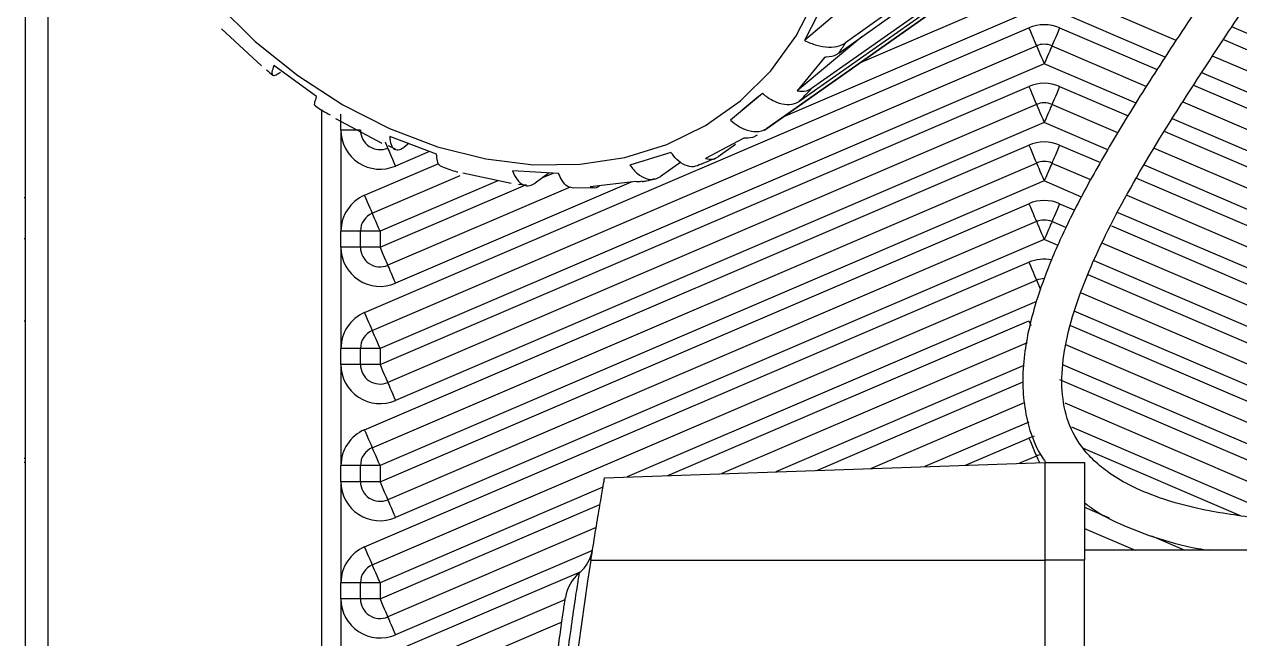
# Model space of a CAD drawing. Extents: x 75 to 2075, y 25 to 1460.
# Drawn here: x 1027.5 to 1116.3, y 955.8 to 1000.8 of the extents above; entities that cross this region are included whole.
import ezdxf

# ---------------------------------------------------------------- set-up
doc = ezdxf.new("R2010")
doc.units = 0
doc.header["$LTSCALE"] = 5
doc.linetypes.add('SLD-KATı', pattern=[0])
doc.layers.get('0').update_dxf_attribs({"linetype": 'CONTINUOUS'})

msp = doc.modelspace()

# ---------------------------------------------------------------- linework, layer by layer
at = {"color": 7, "linetype": 'SLD-KATı'}
for p, q in [((1029.189, 1153.707), (1029.189, 782.725)), ((1027.546, 849.801), (1027.546, 1031.082)), ((1110.883, 1016.084), (1087.512, 999.399)), ((1087.038, 998.649), (1110.413, 1015.331)), ((1107.94, 1012.171), (1085.031, 996.061)), ((1084.106, 995.103), (1107.126, 1011.345)), ((1081.589, 993.014), (1104.514, 1009.188)), ((1104.793, 1009.388), (1081.773, 993.146)), ((1101.483, 1003.466), (1088.542, 997.92)), ((1111.691, 999.574), (1102.609, 1003.466)), ((1085.947, 1002.374), (1084.511, 999.578)), ((1087.329, 1001.937), (1084.511, 999.578)), ((1044.814, 997.722), (1041.875, 1000.414)), ((1052.349, 979.677), (1100.92, 1000.493)), ((1052.912, 978.364), (1101.483, 999.18)), ((1088.709, 999.841), (1083.978, 995.881)), ((1102.609, 999.18), (1109.529, 996.214)), ((1085.984, 998.339), (1083.978, 995.881)), ((1150.055, 983.132), (1114.358, 998.43)), ((1048.839, 995.465), (1045.709, 997.734)), ((1102.046, 997.867), (1053.475, 977.051)), ((1053.475, 975.873), (1100.92, 996.207)), ((1081.436, 995.694), (1079.101, 993.739)), ((1049.189, 994.513), (1049.189, 778.766)), ((1101.483, 994.894), (1054.037, 974.56)), ((1107.429, 992.829), (1102.609, 994.894)), ((1112.175, 995.08), (1150.357, 978.717)), ((1053.639, 992.032), (1050.237, 993.844)), ((1050.617, 993.016), (1050.617, 994.194)), ((1050.617, 993.016), (1050.617, 985.622)), ((1052.046, 993.016), (1050.617, 993.016)), ((1102.046, 993.581), (1054.6, 973.247)), ((1052.349, 971.105), (1100.92, 991.922)), ((1054.06, 991.887), (1054.586, 991.643)), ((1057.608, 991.261), (1054.188, 992.555)), ((1055.582, 992.028), (1055.247, 991.776)), ((1080.072, 992.429), (1077.268, 990.934)), ((1079.462, 991.963), (1078.198, 991.064)), ((1074.744, 991.383), (1071.743, 990.455)), ((1140.357, 978.717), (1110.114, 991.678)), ((1052.912, 969.792), (1101.483, 990.609)), ((1075.463, 990.683), (1073.951, 989.61)), ((1102.609, 990.609), (1105.441, 989.395)), ((1052.912, 986.935), (1059.344, 989.692)), ((1102.046, 989.296), (1053.475, 968.479)), ((1063.067, 989.113), (1059.529, 989.862)), ((1066.535, 989.855), (1063.159, 990.047)), ((1065.852, 989.894), (1064.81, 989.138)), ((1072.175, 989.249), (1068.844, 988.86)), ((1067.368, 988.845), (1054.037, 983.132)), ((1063.608, 989.067), (1064.179, 989.004)), ((1067.642, 988.807), (1069.156, 988.826)), ((1027.464, 988.079), (1027.546, 988.079)), ((1053.475, 967.302), (1100.92, 987.636)), ((1108.095, 988.257), (1134.269, 977.04)), ((1101.483, 986.323), (1054.037, 965.989)), ((1103.636, 985.883), (1102.609, 986.323)), ((1027.464, 985.083), (1027.546, 985.083)), ((1050.617, 984.445), (1050.617, 985.622)), ((1052.046, 985.622), (1050.617, 985.622)), ((1052.046, 984.445), (1052.046, 985.622)), ((1053.475, 985.622), (1052.046, 985.622)), ((1053.475, 985.622), (1053.475, 984.445)), ((1102.046, 985.01), (1054.6, 964.676)), ((1050.617, 984.445), (1050.617, 977.051)), ((1052.046, 984.445), (1050.617, 984.445)), ((1053.475, 984.445), (1052.046, 984.445)), ((1134.269, 972.754), (1106.336, 984.726)), ((1052.349, 962.534), (1100.92, 983.35)), ((1052.912, 961.221), (1101.483, 982.037)), ((1104.738, 981.125), (1134.269, 968.469)), ((1027.546, 979.053), (1027.464, 979.053)), ((1052.046, 977.051), (1050.617, 977.051)), ((1050.617, 975.873), (1050.617, 977.051)), ((1052.046, 975.873), (1052.046, 977.051)), ((1053.475, 977.051), (1052.046, 977.051)), ((1053.475, 977.051), (1053.475, 975.873)), ((1100.804, 977.46), (1078.475, 967.891)), ((1134.269, 964.183), (1103.635, 977.312)), ((1052.046, 975.873), (1050.617, 975.873)), ((1050.617, 975.873), (1050.617, 968.479)), ((1053.475, 975.873), (1052.046, 975.873)), ((1089.362, 968.271), (1100.613, 973.093)), ((1103.544, 973.065), (1125.069, 963.84)), ((1027.464, 969.015), (1027.546, 969.015)), ((1101.483, 969.18), (1100.249, 968.651)), ((1027.464, 968.733), (1027.546, 968.733)), ((1052.046, 968.479), (1050.617, 968.479)), ((1050.617, 967.302), (1050.617, 968.479)), ((1052.046, 967.302), (1052.046, 968.479)), ((1053.475, 968.479), (1052.046, 968.479)), ((1053.475, 968.479), (1053.475, 967.302)), ((1069.902, 967.591), (1102.126, 968.717)), ((1102.126, 968.717), (1104.983, 968.717)), ((1102.126, 961.574), (1102.126, 968.717)), ((1104.983, 968.717), (1104.983, 961.574)), ((1052.046, 967.302), (1050.617, 967.302)), ((1050.617, 967.302), (1050.617, 959.908)), ((1053.475, 967.302), (1052.046, 967.302)), ((1069.28, 963.95), (1054.037, 957.418)), ((1104.983, 963.877), (1108.69, 962.288)), ((1119.983, 962.288), (1104.983, 962.288)), ((1068.896, 961.574), (1102.126, 961.574)), ((1104.983, 961.574), (1102.126, 961.574)), ((1102.126, 861.574), (1102.126, 961.574)), ((1104.983, 861.574), (1104.983, 961.574)), ((1052.046, 959.908), (1050.617, 959.908)), ((1050.617, 958.731), (1050.617, 959.908)), ((1052.046, 958.731), (1052.046, 959.908)), ((1053.475, 959.908), (1052.046, 959.908)), ((1053.475, 959.908), (1053.475, 958.731)), ((1050.617, 958.731), (1050.617, 951.336)), ((1052.046, 958.731), (1050.617, 958.731)), ((1053.475, 958.731), (1052.046, 958.731)), ((1052.912, 952.65), (1067.012, 958.692))]:
    msp.add_line(p, q, dxfattribs=at)
at = {"color": 8, "linetype": 'SLD-KATı'}
for p, q in [((1102.046, 1002.153), (1082.93, 993.96)), ((1110.891, 998.362), (1102.046, 1002.153)), ((1103.171, 1000.493), (1110.3, 997.438)), ((1149.091, 986.276), (1115.76, 1000.561)), ((1115.152, 999.644), (1150.617, 984.445)), ((1108.758, 994.99), (1102.046, 997.867)), ((1149.492, 981.819), (1113.564, 997.216)), ((1112.963, 996.297), (1151.412, 979.819)), ((1103.171, 996.207), (1108.174, 994.063)), ((1146.73, 978.717), (1111.428, 993.846)), ((1106.704, 991.585), (1102.046, 993.581)), ((1110.862, 992.912), (1143.984, 978.717)), ((1103.171, 991.922), (1106.155, 990.643)), ((1057.09, 991.457), (1054.6, 990.39)), ((1052.349, 988.248), (1057.781, 990.576)), ((1136.73, 978.717), (1109.367, 990.444)), ((1062.098, 989.318), (1053.475, 985.622)), ((1071.849, 989.211), (1054.6, 981.819)), ((1065.367, 989.542), (1066.149, 989.877)), ((1104.779, 988.124), (1102.046, 989.296)), ((1108.801, 989.509), (1134.269, 978.594)), ((1053.475, 984.445), (1064.127, 989.01)), ((1103.171, 987.636), (1104.278, 987.162)), ((1134.269, 975.486), (1107.457, 986.977)), ((1106.974, 986.006), (1134.269, 974.309)), ((1103.059, 984.576), (1102.046, 985.01)), ((1134.269, 971.2), (1105.697, 983.445)), ((1105.234, 982.466), (1134.269, 970.023)), ((1101.482, 980.483), (1071.536, 967.648)), ((1134.269, 966.914), (1104.242, 979.783)), ((1074.526, 967.753), (1100.92, 979.065)), ((1103.978, 978.719), (1134.269, 965.737)), ((1100.553, 975.799), (1082.423, 968.029)), ((1133.648, 962.895), (1103.457, 975.834)), ((1085.413, 968.133), (1100.504, 974.6)), ((1103.171, 974.779), (1129.86, 963.341)), ((1100.917, 971.669), (1093.31, 968.409)), ((1120.289, 964.334), (1104.059, 971.29)), ((1096.3, 968.513), (1100.92, 970.493)), ((1104.881, 969.76), (1116.372, 964.836)), ((1069.78, 966.896), (1053.475, 959.908)), ((1053.475, 958.731), (1069.561, 965.625)), ((1104.983, 965.431), (1106.783, 964.66)), ((1109.881, 963.332), (1112.317, 962.288)), ((1069.007, 962.279), (1054.6, 956.105)), ((1105.064, 962.288), (1104.983, 962.322)), ((1052.349, 953.963), (1068.173, 960.744)), ((1066.772, 957.035), (1053.475, 951.336))]:
    msp.add_line(p, q, dxfattribs=at)
at = {"color": 7, "linetype": 'SLD-KATı', "flags": 128}
for points in [[(1079.824, 995.164), (1082.045, 997.359), (1083.905, 999.908), (1085.376, 1002.77), (1086.433, 1005.902), (1087.06, 1009.252), (1087.247, 1012.769), (1086.991, 1016.396), (1086.297, 1020.078), (1085.175, 1023.755), (1083.643, 1027.37), (1081.725, 1030.865), (1079.451, 1034.186), (1076.857, 1037.281), (1073.984, 1040.099), (1070.878, 1042.598), (1067.587, 1044.737), (1064.163, 1046.483), (1060.661, 1047.808), (1057.135, 1048.692), (1053.641, 1049.12), (1050.234, 1049.085), (1046.968, 1048.589), (1043.895, 1047.639), (1041.063, 1046.25), (1038.516, 1044.444), (1036.295, 1042.249), (1034.434, 1039.7), (1032.964, 1036.838), (1031.907, 1033.707), (1031.28, 1030.356), (1031.092, 1026.839), (1031.348, 1023.212), (1032.042, 1019.53), (1033.164, 1015.853), (1034.696, 1012.238), (1036.615, 1008.743), (1038.889, 1005.422), (1041.482, 1002.327), (1044.355, 999.509), (1047.461, 997.01), (1050.752, 994.871), (1054.176, 993.125), (1057.678, 991.8), (1061.204, 990.917), (1064.698, 990.489), (1068.105, 990.523), (1071.371, 991.019), (1074.444, 991.969), (1077.277, 993.358), (1079.824, 995.164)], [(1100.92, 1000.493), (1101.03, 1000.237), (1101.136, 999.991), (1101.233, 999.764), (1101.318, 999.565), (1101.388, 999.401), (1101.44, 999.28), (1101.472, 999.205), (1101.483, 999.18)], [(1103.171, 1000.493), (1103.062, 1000.237), (1102.956, 999.991), (1102.859, 999.764), (1102.774, 999.565), (1102.704, 999.401), (1102.652, 999.28), (1102.62, 999.205), (1102.609, 999.18)], [(1101.483, 999.18), (1101.494, 999.155), (1101.526, 999.08), (1101.578, 998.959), (1101.648, 998.796), (1101.733, 998.597), (1101.831, 998.37), (1101.936, 998.123), (1102.046, 997.867)], [(1102.609, 999.18), (1102.598, 999.155), (1102.566, 999.08), (1102.514, 998.959), (1102.444, 998.796), (1102.359, 998.597), (1102.261, 998.37), (1102.156, 998.123), (1102.046, 997.867)], [(1100.92, 996.207), (1101.03, 995.951), (1101.136, 995.705), (1101.233, 995.478), (1101.318, 995.279), (1101.388, 995.116), (1101.44, 994.994), (1101.472, 994.92), (1101.483, 994.894)], [(1103.171, 996.207), (1103.062, 995.951), (1102.956, 995.705), (1102.859, 995.478), (1102.774, 995.279), (1102.704, 995.116), (1102.652, 994.994), (1102.62, 994.92), (1102.609, 994.894)], [(1101.483, 994.894), (1101.494, 994.869), (1101.526, 994.794), (1101.578, 994.673), (1101.648, 994.51), (1101.733, 994.311), (1101.831, 994.084), (1101.936, 993.838), (1102.046, 993.581)], [(1102.609, 994.894), (1102.598, 994.869), (1102.566, 994.794), (1102.514, 994.673), (1102.444, 994.51), (1102.359, 994.311), (1102.261, 994.084), (1102.156, 993.838), (1102.046, 993.581)], [(1100.92, 991.922), (1101.03, 991.666), (1101.136, 991.419), (1101.233, 991.192), (1101.318, 990.993), (1101.388, 990.83), (1101.44, 990.709), (1101.472, 990.634), (1101.483, 990.609)], [(1103.171, 991.922), (1103.062, 991.666), (1102.956, 991.419), (1102.859, 991.192), (1102.774, 990.993), (1102.704, 990.83), (1102.652, 990.709), (1102.62, 990.634), (1102.609, 990.609)], [(1054.037, 991.703), (1054.048, 991.678), (1054.08, 991.603), (1054.132, 991.482), (1054.202, 991.319), (1054.287, 991.12), (1054.385, 990.893), (1054.49, 990.646), (1054.6, 990.39)], [(1101.483, 990.609), (1101.494, 990.583), (1101.526, 990.509), (1101.578, 990.387), (1101.648, 990.224), (1101.733, 990.025), (1101.831, 989.798), (1101.936, 989.552), (1102.046, 989.296)], [(1102.609, 990.609), (1102.598, 990.583), (1102.566, 990.509), (1102.514, 990.387), (1102.444, 990.224), (1102.359, 990.025), (1102.261, 989.798), (1102.156, 989.552), (1102.046, 989.296)], [(1052.912, 986.935), (1052.901, 986.96), (1052.869, 987.035), (1052.817, 987.157), (1052.747, 987.32), (1052.662, 987.519), (1052.564, 987.746), (1052.459, 987.992), (1052.349, 988.248)], [(1100.92, 987.636), (1101.03, 987.38), (1101.136, 987.134), (1101.233, 986.907), (1101.318, 986.708), (1101.388, 986.544), (1101.44, 986.423), (1101.472, 986.348), (1101.483, 986.323)], [(1103.171, 987.636), (1103.062, 987.38), (1102.956, 987.134), (1102.859, 986.907), (1102.774, 986.708), (1102.704, 986.544), (1102.652, 986.423), (1102.62, 986.348), (1102.609, 986.323)], [(1053.475, 985.622), (1053.365, 985.878), (1053.259, 986.125), (1053.162, 986.352), (1053.077, 986.551), (1053.007, 986.714), (1052.955, 986.835), (1052.923, 986.91), (1052.912, 986.935)], [(1101.483, 986.323), (1101.494, 986.298), (1101.526, 986.223), (1101.578, 986.102), (1101.648, 985.938), (1101.733, 985.739), (1101.831, 985.512), (1101.936, 985.266), (1102.046, 985.01)], [(1102.609, 986.323), (1102.598, 986.298), (1102.566, 986.223), (1102.514, 986.102), (1102.444, 985.938), (1102.359, 985.739), (1102.261, 985.512), (1102.156, 985.266), (1102.046, 985.01)], [(1053.475, 984.445), (1053.584, 984.189), (1053.69, 983.942), (1053.787, 983.715), (1053.873, 983.516), (1053.942, 983.353), (1053.994, 983.232), (1054.026, 983.157), (1054.037, 983.132)], [(1054.037, 983.132), (1054.048, 983.107), (1054.08, 983.032), (1054.132, 982.911), (1054.202, 982.747), (1054.287, 982.548), (1054.385, 982.321), (1054.49, 982.075), (1054.6, 981.819)], [(1100.92, 983.35), (1101.03, 983.094), (1101.136, 982.848), (1101.233, 982.621), (1101.318, 982.422), (1101.388, 982.259), (1101.44, 982.137), (1101.472, 982.062), (1101.483, 982.037)], [(1052.912, 978.364), (1052.901, 978.389), (1052.869, 978.464), (1052.817, 978.585), (1052.747, 978.748), (1052.662, 978.947), (1052.564, 979.174), (1052.459, 979.421), (1052.349, 979.677)], [(1053.475, 977.051), (1053.365, 977.307), (1053.259, 977.553), (1053.162, 977.78), (1053.077, 977.979), (1053.007, 978.142), (1052.955, 978.264), (1052.923, 978.339), (1052.912, 978.364)], [(1053.475, 975.873), (1053.584, 975.617), (1053.69, 975.371), (1053.787, 975.144), (1053.873, 974.945), (1053.942, 974.782), (1053.994, 974.66), (1054.026, 974.586), (1054.037, 974.56)], [(1054.037, 974.56), (1054.048, 974.535), (1054.08, 974.46), (1054.132, 974.339), (1054.202, 974.176), (1054.287, 973.977), (1054.385, 973.75), (1054.49, 973.504), (1054.6, 973.247)], [(1052.912, 969.792), (1052.901, 969.818), (1052.869, 969.892), (1052.817, 970.014), (1052.747, 970.177), (1052.662, 970.376), (1052.564, 970.603), (1052.459, 970.849), (1052.349, 971.105)], [(1053.475, 968.479), (1053.365, 968.735), (1053.259, 968.982), (1053.162, 969.209), (1053.077, 969.408), (1053.007, 969.571), (1052.955, 969.692), (1052.923, 969.767), (1052.912, 969.792)], [(1100.92, 970.493), (1101.03, 970.237), (1101.136, 969.991), (1101.233, 969.764), (1101.318, 969.565), (1101.388, 969.401), (1101.44, 969.28), (1101.472, 969.205), (1101.483, 969.18)], [(1053.475, 967.302), (1053.584, 967.046), (1053.69, 966.8), (1053.787, 966.573), (1053.873, 966.374), (1053.942, 966.21), (1053.994, 966.089), (1054.026, 966.014), (1054.037, 965.989)], [(1054.037, 965.989), (1054.048, 965.964), (1054.08, 965.889), (1054.132, 965.768), (1054.202, 965.604), (1054.287, 965.405), (1054.385, 965.178), (1054.49, 964.932), (1054.6, 964.676)], [(1052.912, 961.221), (1052.901, 961.246), (1052.869, 961.321), (1052.817, 961.442), (1052.747, 961.606), (1052.662, 961.804), (1052.564, 962.032), (1052.459, 962.278), (1052.349, 962.534)], [(1053.475, 959.908), (1053.365, 960.164), (1053.259, 960.41), (1053.162, 960.637), (1053.077, 960.836), (1053.007, 961), (1052.955, 961.121), (1052.923, 961.196), (1052.912, 961.221)], [(1053.475, 958.731), (1053.584, 958.474), (1053.69, 958.228), (1053.787, 958.001), (1053.873, 957.802), (1053.942, 957.639), (1053.994, 957.518), (1054.026, 957.443), (1054.037, 957.418)], [(1054.037, 957.418), (1054.048, 957.392), (1054.08, 957.318), (1054.132, 957.196), (1054.202, 957.033), (1054.287, 956.834), (1054.385, 956.607), (1054.49, 956.361), (1054.6, 956.105)]]:
    msp.add_lwpolyline(points, dxfattribs=at)
at = {"color": 8, "linetype": 'SLD-KATı', "flags": 128}
for points in [[(1053.843, 992.158), (1053.873, 992.088), (1053.942, 991.925), (1053.994, 991.803), (1054.026, 991.729), (1054.037, 991.703)], [(1101.483, 982.037), (1101.494, 982.012), (1101.526, 981.937), (1101.578, 981.816), (1101.648, 981.653), (1101.733, 981.454), (1101.776, 981.355)], [(1100.92, 979.065), (1101.03, 978.808), (1101.069, 978.718)], [(1101.305, 970.626), (1101.192, 970.593), (1100.92, 970.493)], [(1101.483, 969.18), (1101.494, 969.155), (1101.526, 969.08), (1101.578, 968.959), (1101.648, 968.796), (1101.688, 968.701)]]:
    msp.add_lwpolyline(points, dxfattribs=at)
at = {"color": 7, "linetype": 'SLD-KATı'}
for centre, radius, start, end in [((1102.046, 997.867), 2.857, 66.80141, 113.19859), ((1068.538, 1010.869), 22.171, 326.55287, 328.84693), ((1102.046, 997.867), 1.429, 66.80141, 113.19859), ((1102.046, 993.581), 2.857, 66.80141, 113.19859), ((1069.444, 1010.19), 21.038, 314.18032, 317.80749), ((1102.046, 993.581), 1.429, 66.80141, 113.19859), ((1053.475, 993.016), 2.857, 180, 293.19859), ((1053.475, 993.016), 1.429, 180, 293.19859), ((1068.245, 1011.908), 23.131, 305.2324, 305.79351), ((1102.046, 989.296), 2.857, 66.80141, 113.19859), ((1069.015, 1011.066), 22.009, 291.13908, 294.65988), ((1102.046, 989.296), 1.429, 66.80141, 113.19859), ((1053.475, 985.622), 2.857, 113.19859, 180), ((1102.046, 985.01), 2.857, 66.80141, 113.19859), ((1053.475, 985.622), 1.429, 113.19859, 180), ((1102.046, 985.01), 1.429, 66.80141, 113.19859), ((1053.475, 984.445), 2.857, 180, 293.19859), ((1053.475, 984.445), 1.429, 180, 293.19859), ((1102.046, 980.724), 1.429, 89.40624, 113.19859), ((1053.475, 977.051), 2.857, 113.19859, 180), ((1053.475, 977.051), 1.429, 113.19859, 180), ((1053.475, 975.873), 2.857, 180, 293.19859), ((1053.475, 975.873), 1.429, 180, 293.19859), ((1053.475, 968.479), 2.857, 113.19859, 180), ((1053.475, 968.479), 1.429, 113.19859, 180), ((1102.046, 967.867), 1.429, 100.01205, 113.19859), ((1053.475, 967.302), 2.857, 180, 293.19859), ((1053.475, 967.302), 1.429, 180, 293.19859), ((1053.475, 959.908), 2.857, 113.19859, 180), ((1066.199, 962.81), 2.857, 309.83468, 350.90929), ((1053.475, 959.908), 1.429, 113.19859, 180), ((1386.412, 911.574), 321.429, 171.05098, 188.94902), ((1069.86, 958.422), 2.857, 129.83468, 171.58155), ((1053.475, 958.731), 2.857, 180, 293.19859), ((1053.475, 958.731), 1.429, 180, 293.19859)]:
    msp.add_arc(centre, radius, start, end, dxfattribs=at)
at = {"color": 8, "linetype": 'SLD-KATı'}
msp.add_arc((1102.046, 980.724), 2.857, 79.13048, 113.19859, dxfattribs=at)
at = {"color": 7, "linetype": 'SLD-KATı'}
for points, knots in [([(1117.778, 964.613), (1116.362, 964.802), (1113.837, 965.14), (1110.656, 966.008), (1108.35, 966.963), (1106.722, 967.943), (1105.579, 968.905), (1104.499, 970.149), (1103.621, 971.884), (1103.245, 974.271), (1103.458, 976.92), (1104.171, 979.751), (1105.659, 983.717), (1108.35, 988.957), (1111.858, 994.653), (1115.375, 999.999), (1118.64, 1004.871), (1121.543, 1009.269), (1123.817, 1012.891), (1125.417, 1015.576), (1126.869, 1018.166), (1128.35, 1021.062), (1129.813, 1024.449), (1130.892, 1028.023), (1131.353, 1031.229), (1131.096, 1033.028), (1130.982, 1033.819)], [0, 0, 0, 0, 0.048976, 0.087388, 0.117682, 0.141832, 0.161329, 0.178527, 0.211085, 0.243532, 0.277645, 0.313347, 0.349408, 0.424733, 0.506456, 0.565666, 0.628277, 0.691572, 0.731659, 0.764066, 0.791659, 0.827505, 0.871194, 0.917521, 0.963739, 1, 1, 1, 1]), ([(1128.328, 1031.015), (1128.33, 1030.947), (1128.346, 1030.254), (1128.023, 1028.541), (1127.236, 1025.741), (1125.79, 1022.297), (1123.756, 1018.363), (1121.51, 1014.569), (1119.196, 1010.914), (1116.763, 1007.205), (1113.863, 1002.875), (1110.767, 998.214), (1107.923, 993.724), (1105.604, 989.77), (1103.761, 986.259), (1102.35, 983.093), (1101.198, 979.822), (1100.554, 976.891), (1100.431, 974.241), (1100.709, 971.795), (1101.322, 969.939), (1102.027, 968.884), (1102.139, 968.717)], [0, 0, 0, 0, 0.004217, 0.043349, 0.09043, 0.147182, 0.208392, 0.276177, 0.326067, 0.381921, 0.453295, 0.534199, 0.606523, 0.668445, 0.722823, 0.773904, 0.816691, 0.874136, 0.907631, 0.938789, 0.990308, 1, 1, 1, 1]), ([(1084.511, 999.578), (1084.806, 999.447), (1085.396, 999.183), (1086.292, 999.054), (1087.029, 999.127), (1087.365, 999.316), (1087.512, 999.399)], [0, 0, 0, 0, 0.264604, 0.529291, 0.793679, 1, 1, 1, 1]), ([(1087.038, 998.649), (1086.971, 998.606), (1086.725, 998.45), (1086.349, 998.357), (1086.034, 998.341), (1085.984, 998.339)], [0, 0, 0, 0, 0.242346, 0.882101, 1, 1, 1, 1]), ([(1045.186, 997.426), (1045.325, 997.293), (1045.467, 997.156), (1045.625, 997.043), (1045.628, 997.04)], [0, 0, 0, 0, 0.97551, 1, 1, 1, 1]), ([(1045.709, 997.734), (1045.65, 997.562), (1045.533, 997.217), (1045.608, 996.993), (1045.837, 997.007), (1046.087, 997.187), (1046.196, 997.265)], [0, 0, 0, 0, 0.2645993, 0.5292972, 0.7936754, 1, 1, 1, 1]), ([(1048.781, 994.787), (1048.765, 994.787), (1048.674, 994.791), (1048.686, 995.024), (1048.792, 995.33), (1048.839, 995.465)], [0, 0, 0, 0, 0.106255, 0.60577, 1, 1, 1, 1]), ([(1081.433, 995.697), (1081.041, 995.368), (1080.257, 994.71), (1079.486, 994.063), (1079.101, 993.739)], [0, 0, 0, 0, 0.500002, 1, 1, 1, 1]), ([(1084.106, 995.103), (1084.038, 995.061), (1083.796, 994.912), (1083.261, 994.826), (1082.498, 994.995), (1081.867, 995.339), (1081.53, 995.617), (1081.433, 995.697)], [0, 0, 0, 0, 0.102993, 0.366807, 0.630619, 0.894679, 1, 1, 1, 1]), ([(1083.978, 995.881), (1084.209, 995.858), (1084.604, 995.819), (1084.906, 995.99), (1085.031, 996.061)], [0, 0, 0, 0, 0.583351, 1, 1, 1, 1]), ([(1048.767, 994.766), (1048.776, 994.759), (1049.11, 994.516), (1049.469, 994.327), (1049.819, 994.143)], [0, 0, 0, 0, 0.027392, 1, 1, 1, 1]), ([(1079.101, 993.739), (1079.289, 993.591), (1079.723, 993.249), (1080.457, 992.942), (1081.102, 992.886), (1081.528, 992.994), (1081.705, 993.104), (1081.773, 993.146)], [0, 0, 0, 0, 0.2028856, 0.4675457, 0.7317974, 0.8970601, 1, 1, 1, 1]), ([(1054.188, 992.555), (1054.21, 992.339), (1054.253, 991.907), (1054.515, 991.582), (1054.859, 991.533), (1055.129, 991.702), (1055.247, 991.776)], [0, 0, 0, 0, 0.264585, 0.529285, 0.793664, 1, 1, 1, 1]), ([(1081.056, 992.65), (1080.99, 992.609), (1080.75, 992.462), (1080.401, 992.402), (1080.116, 992.425), (1080.072, 992.429)], [0, 0, 0, 0, 0.242342, 0.882093, 1, 1, 1, 1]), ([(1058.043, 990.335), (1057.989, 990.345), (1057.815, 990.375), (1057.659, 990.705), (1057.624, 991.091), (1057.608, 991.261)], [0, 0, 0, 0, 0.2004985, 0.647335, 1, 1, 1, 1]), ([(1076.952, 990.538), (1076.776, 990.45), (1076.424, 990.275), (1075.793, 990.413), (1075.209, 990.794), (1074.886, 991.203), (1074.744, 991.383)], [0, 0, 0, 0, 0.263756, 0.527589, 0.79162, 1, 1, 1, 1]), ([(1077.268, 990.934), (1077.461, 990.896), (1077.791, 990.831), (1078.078, 990.995), (1078.198, 991.064)], [0, 0, 0, 0, 0.583363, 1, 1, 1, 1]), ([(1058.044, 990.337), (1058.393, 990.197), (1058.768, 990.048), (1059.146, 989.963), (1059.171, 989.958)], [0, 0, 0, 0, 0.934779, 1, 1, 1, 1]), ([(1071.743, 990.455), (1071.926, 990.23), (1072.293, 989.779), (1072.93, 989.433), (1073.507, 989.37), (1073.815, 989.537), (1073.951, 989.61)], [0, 0, 0, 0, 0.264601, 0.529296, 0.793681, 1, 1, 1, 1]), ([(1063.159, 990.047), (1063.264, 989.813), (1063.474, 989.344), (1063.929, 988.977), (1064.393, 988.902), (1064.683, 989.066), (1064.81, 989.138)], [0, 0, 0, 0, 0.264585, 0.529284, 0.793664, 1, 1, 1, 1]), ([(1067.64, 988.771), (1067.495, 988.791), (1067.185, 988.836), (1066.797, 989.247), (1066.615, 989.669), (1066.535, 989.855)], [0, 0, 0, 0, 0.331308, 0.705037, 1, 1, 1, 1]), ([(1072.636, 989.277), (1072.522, 989.247), (1072.374, 989.208), (1072.213, 989.241), (1072.175, 989.249)], [0, 0, 0, 0, 0.765716, 1, 1, 1, 1]), ([(1072.639, 989.257), (1072.742, 989.269), (1073.063, 989.307), (1073.362, 989.406), (1073.564, 989.473)], [0, 0, 0, 0, 0.32343, 1, 1, 1, 1]), ([(1068.844, 988.86), (1068.992, 988.818), (1069.216, 988.754), (1069.453, 988.894), (1069.533, 988.94)], [0, 0, 0, 0, 0.663464, 1, 1, 1, 1]), ([(1068.896, 961.574), (1069.005, 962.254), (1069.222, 963.616), (1069.526, 965.431), (1069.761, 966.792), (1069.885, 967.495), (1069.897, 967.564), (1069.902, 967.591)], [0, 0, 0, 0, 0.21762, 0.435299, 0.651939, 0.865732, 1, 1, 1, 1]), ([(1104.983, 965.767), (1105.211, 965.595), (1105.997, 965.002), (1107.677, 964.135), (1110.21, 963.165), (1112.436, 962.538), (1113.857, 962.33), (1114.144, 962.288)], [0, 0, 0, 0, 0.0910612, 0.31386, 0.5846328, 0.915984, 1, 1, 1, 1]), ([(1068.03, 960.616), (1068.016, 960.532), (1067.99, 960.365), (1067.79, 959.058), (1067.505, 957.125), (1067.165, 954.696), (1066.916, 952.798), (1066.792, 951.811), (1066.776, 951.682)], [0, 0, 0, 0, 0.192537, 0.385193, 0.578947, 0.774226, 0.97056, 1, 1, 1, 1]), ([(1066.105, 952.071), (1066.115, 952.156), (1066.208, 952.89), (1066.394, 954.313), (1066.647, 956.162), (1066.858, 957.642), (1067.005, 958.647), (1067.024, 958.776), (1067.033, 958.841)], [0, 0, 0, 0, 0.025767, 0.221696, 0.417508, 0.612393, 0.80637, 1, 1, 1, 1])]:
    msp.add_open_spline(points, degree=3, knots=knots, dxfattribs=at)

doc.saveas('drawing.dxf')
